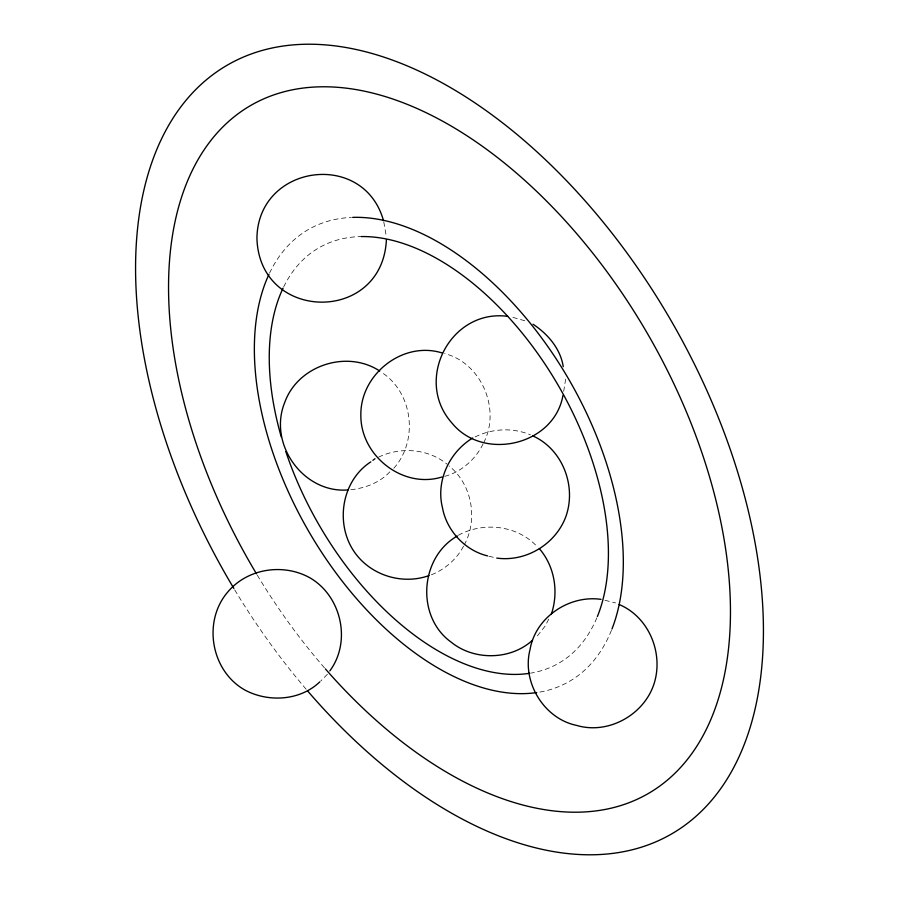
<?xml version="1.0" encoding="UTF-8"?>
<svg xmlns="http://www.w3.org/2000/svg" width="899" height="899" viewBox="0 0 899 899"><rect width="100%" height="100%" fill="white"/><g stroke="black" fill="none" stroke-linecap="round" stroke-linejoin="round"><path stroke-width="0.67" stroke-dasharray="4.5 3.37" d="M563.684 391.335L565.449 380.378L564.786 376.265M483.066 443.915C475.166 460.187 459.771 473.346 441.903 477.009M483.684 442.735C501.08 409.371 481.448 362.893 444.589 353.565M463.524 546.21C456.613 559.504 444.252 569.91 430.329 575.248M464.142 545.03C478.347 519.633 472.076 484.246 449.095 465.985M548.761 619.164L544.996 626.243L537.411 635.84M393.818 468.289C418.855 440.274 412.922 391.829 380.727 371.793M327.416 674.25L320.853 680.925M389.851 471.84C379.681 482.696 365.309 488.123 350.779 489.741M378.546 457.153C400.313 446.567 428.25 448.68 447.106 464.21M475.077 436.948C492.225 428.43 512.722 427.407 530.432 434.846M458.333 535.231C483.595 521.431 517.712 525.241 537.411 546.918M512.913 317.381L525.904 321.067M488.921 556.223L495.439 557.785M604.96 600.296L615.579 602.937M383.806 221.997L386.401 236.999M269.531 273.127A260.901 150.627 60 0 1 351.329 217.434M611.444 630.334A260.901 150.627 60 0 1 538.007 692.376M596.857 617.804A239.831 138.468 60 0 1 531.264 673.036M283.668 286.893A239.831 138.468 60 0 1 361.252 236.572M324.46 667.845A397.347 229.414 60 0 1 257.204 575.023M306.154 689.241A443.96 256.316 60 0 1 234.572 589.632"/><path stroke-width="1.35" d="M386.401 239.741C382.48 323.865 259.44 322.471 256.934 238.37C257.687 164.36 363.713 149.571 383.502 220.66M562.943 395.414C554.323 445.275 483.37 461.76 451.972 423.058C413.495 380.131 450.568 308.762 507.598 316.336M551.256 614.444C558.807 592.194 554.863 566.685 539.389 548.693M329.821 670.901C351.689 641.403 341.373 595.801 309.604 577.641C283.443 563.246 248.338 568.28 228.548 591.115C202.309 620.355 210.512 670.587 244.753 689.96C268.352 702.647 300.154 700.804 319.864 681.813M532.455 640.279C510.576 660.282 473.852 660.787 451.051 642.055C415.81 616.647 419.721 557.436 457.299 536.006M370.815 461.861C339.373 482.167 334.113 529.938 358.768 557.571C375.917 576.967 404.629 584.35 428.98 575.585M372.894 460.299L374.984 458.726M472.705 438.004C449.365 452.085 435.667 481.111 442.499 507.868C446.601 530.522 465.075 550.559 487.573 555.885M441.903 477.009C402.774 489.168 360.33 455.568 360.847 414.956C360.33 374.332 402.774 340.743 441.903 352.891M347.98 489.955C303.368 493.54 267.868 443.96 284.691 402.538C297.996 365.297 346.958 349.453 379.693 371.006M496.742 558.088C525.657 562.133 555.177 544.513 565.628 517.217C576.9 486.752 562.83 449.298 532.804 435.903M601.049 599.363C569.146 594.756 535.444 617.355 530.028 649.595C521.678 681.712 543.693 718.582 576.45 725.358C607.162 734.618 641.92 716.132 653.157 686.353C664.619 655.483 649.898 617.411 619.141 604.51M533.028 324.224C547.828 334.001 560.47 348.688 563.246 366.668M536.748 692.567A260.901 150.627 60 0 1 319.156 548.502A260.901 150.627 60 0 1 268.958 274.352M352.666 217.389A260.901 150.627 60 0 1 560.313 365.297A260.901 150.627 60 0 1 611.961 629.03M529.882 673.261A239.831 138.468 60 0 1 285.815 451.568M281.252 436.858A239.831 138.468 60 0 1 283.073 288.13M361.252 236.572A239.831 138.468 60 0 1 551.817 374.692A239.831 138.468 60 0 1 597.386 616.512M256.485 573.82A397.347 229.414 60 0 1 342.733 87.765A397.347 229.414 60 0 1 730.303 622.602A397.347 229.414 60 0 1 325.393 668.912M233.864 588.44A443.96 256.316 60 0 1 331.158 45.422A443.96 256.316 60 0 1 763.172 645.28A443.96 256.316 60 0 1 308.009 691.398"/></g></svg>
